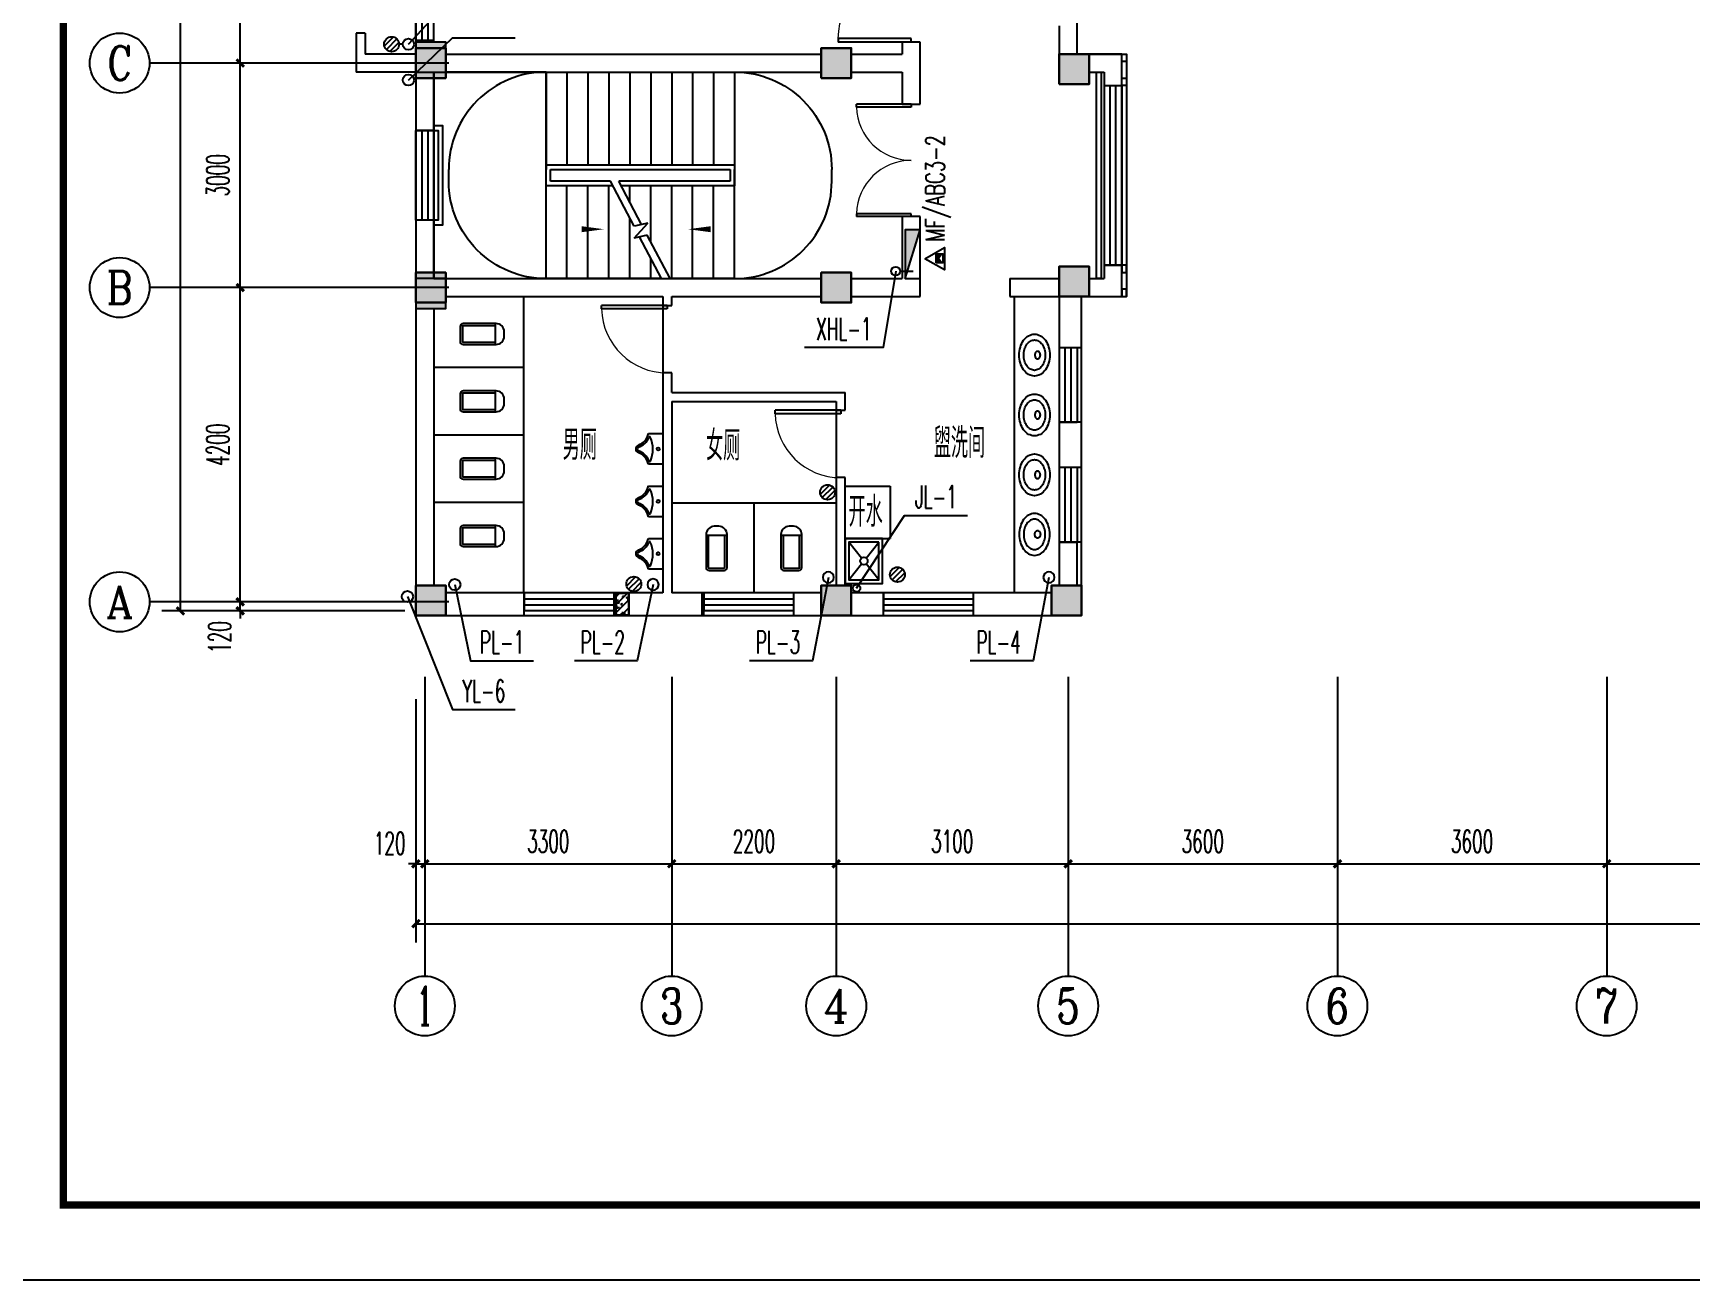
# Model space of a CAD drawing. Header units: inches. Extents: x -1293886 to -986005, y -15154 to 203628.
# Drawn here: x -1229388 to -1207239, y -15154 to 1506 of the extents above; entities that cross this region are included whole.
import ezdxf
from ezdxf.enums import TextEntityAlignment as Align

# ---------------------------------------------------------------- set-up
doc = ezdxf.new("R2010")
doc.units = ezdxf.units.IN
doc.header["$LTSCALE"] = 100
doc.header["$MEASUREMENT"] = 0
doc.linetypes.add('W_P', pattern=[7, 6, -1])
doc.layers.get('0').update_dxf_attribs({"color": 252})
for name, color, linetype in [('AXIS_TEXT', 7, 'Continuous'), ('PUB_HATCH', 8, 'Continuous'), ('PUB_WALL', 9, 'Continuous'), ('TK', 142, 'Continuous'), ('WCSB', 7, 'Continuous'), ('WP_F', 1, 'Continuous'), ('WP_F_LGBH', 4, 'Continuous'), ('WP_F_PJ', 7, 'Continuous'), ('WP_G', 3, 'Continuous'), ('WP_G_LGBH', 4, 'Continuous'), ('WP_P', 2, 'Continuous'), ('WP_P_LGBH', 4, 'Continuous'), ('WP_P_PJ', 7, 'Continuous'), ('WP_Y', 6, 'W_P'), ('WP_Y_LGBH', 4, 'Continuous'), ('WP_Y_PJ', 7, 'Continuous'), ('WW_PJ', 7, 'Continuous'), ('WZ', 6, 'Continuous')]:
    doc.layers.add(name, color=color, linetype=linetype)
doc.layers.add('COLU', color=2, linetype='Continuous', lineweight=30)
doc.layers.add('COLU-HATCH', color=7, linetype='Continuous', lineweight=25, true_color=0x5b5b5b)
doc.styles.add('_TCH_AXIS', font='COMPLEX', dxfattribs={"bigfont": 'GBCBIG'})
doc.styles.add('COMPLEX', font='COMPLEX')
doc.styles.add('DIM_FONT', font='bzxw.shx', dxfattribs={"width": 0.55, "bigfont": 'bzhz.shx'})
doc.styles.add('DXF', font='bzxw.shx', dxfattribs={"width": 0.7, "bigfont": 'bzhz.shx'})
doc.styles.add('HZ', font='SIMPLEX.SHX', dxfattribs={"width": 0.55, "bigfont": 'HZTXT.SHX'})
doc.styles.add('HZ2', font='ROMAND.SHX', dxfattribs={"width": 0.7, "bigfont": 'HZTXT.SHX'})
doc.styles.get("Standard").update_dxf_attribs({"font": 'txt.shx', "bigfont": 'bzhz.shx'})
doc.dimstyles.new('DIMN', dxfattribs={"dimtxt": 300, "dimasz": 100, "dimexe": 250, "dimexo": 300, "dimgap": 150, "dimtad": 1, "dimdec": 0, "dimzin": 0, "dimdsep": 46, "dimtxsty": 'DIM_FONT', "dimblk": 'ARCHTICK', "dimcen": 0.09, "dimclrt": 7, "dimazin": 2, "dimtfac": 1, "dimtdec": 0, "dimtix": 1, "dimtmove": 2, "dimatfit": 3, "dimldrblk": 'ARCHTICK', "dimfxl": 0, "dimtolj": 1, "dimtzin": 0, "dimarcsym": 0})

# ---------------------------------------------------------------- blocks, each defined once
blk = doc.blocks.new('A$C2A737560')
at = {"layer": 'COLU-HATCH', "transparency": 33554687}
for points in [[(0, 7180), (400, 7180), (400, 7580), (0, 7580)], [(5420, 7180), (5820, 7180), (5820, 7580), (5420, 7580)], [(8600, 7100), (9000, 7100), (9000, 7500), (8600, 7500)], [(8600, 4260), (9000, 4260), (9000, 4660), (8600, 4660)], [(0, 4180), (400, 4180), (400, 4580), (0, 4580)], [(5420, 4180), (5820, 4180), (5820, 4580), (5420, 4580)], [(0, 0), (400, 0), (400, 400), (0, 400)], [(5420, 0), (5820, 0), (5820, 400), (5420, 400)], [(8500, 0), (8900, 0), (8900, 400), (8500, 400)]]:
    blk.add_hatch(color=256, dxfattribs=at).paths.add_polyline_path(points, flags=0)
at = {"layer": 'PUB_WALL'}
h = blk.add_hatch(dxfattribs=at)
h.set_pattern_fill('钢筋混凝土', color=256, scale=30)
h.set_pattern_definition([(45, (-1254546.696, 666360.73), (-53.0330086, 53.0330086), []), (50, (-1254546.7, 666360.73), (215.178055, -18.82564), [22.5, -247.5]), (355, (-1254546.7, 666360.73), (-41.6254, 225.65764), [18, -198]), (100.4514, (-1254528.76, 666359.16), (173.552815, 206.831863), [19.122057, -210.342634]), (46.1842, (-1254546.7, 666420.73), (320.172315, -49.655704), [33.75, -371.25]), (96.6356, (-1254520, 666416.6), (280.39881, 292.23536), [28.68309, -315.5139]), (351.1842, (-1254546.7, 666420.73), (280.39858, 292.23558), [27, -297]), (21, (-1254516.7, 666405.73), (179.072116, -120.785667), [22.5, -247.5]), (326, (-1254516.7, 666405.73), (72.9946, 217.545014), [18, -198]), (71.4514, (-1254501.77, 666395.66), (252.06679, 96.75915), [19.122057, -210.342634]), (37.5, (-1254546.696, 666360.73), (3.6479566, 99.868156), [0, -195.6, 0, -201, 0, -198.75]), (7.5, (-1254546.7, 666360.73), (78.920861, 118.3235136), [0, -114.6, 0, -191.1, 0, -75.75]), (327.5, (-1254613.596, 666360.73), (160.146731, -6.7664615), [0, -75, 0, -234, 0, -310.5]), (317.5, (-1254643.6, 666360.73), (174.955851, 30.031495), [0, -97.5, 0, -155.4, 0, -220.5])])
h.paths.add_polyline_path([(2840, 290), (2840, 10), (2660, 10), (2660, 290)])
at = {"layer": 'COLU'}
for points in [[(0, 7180), (400, 7180), (400, 7580), (0, 7580)], [(5420, 7180), (5820, 7180), (5820, 7580), (5420, 7580)], [(8600, 7100), (9000, 7100), (9000, 7500), (8600, 7500)], [(8600, 4260), (9000, 4260), (9000, 4660), (8600, 4660)], [(0, 4180), (400, 4180), (400, 4580), (0, 4580)], [(5420, 4180), (5820, 4180), (5820, 4580), (5420, 4580)], [(0, 0), (400, 0), (400, 400), (0, 400)], [(5420, 0), (5820, 0), (5820, 400), (5420, 400)], [(8500, 0), (8900, 0), (8900, 400), (8500, 400)]]:
    blk.add_lwpolyline(points, close=True, dxfattribs=at)
at = {"layer": 'PUB_WALL'}
for p, q in [((2650, 0), (2650, 300)), ((2850, 0), (2850, 300)), ((2650, 0), (2650, 60)), ((2650, 0), (2850, 0))]:
    blk.add_line(p, q, dxfattribs=at)
at = {"layer": 'PUB_WALL', "const_width": 20}
blk.add_lwpolyline([(2840, 290), (2840, 10), (2660, 10), (2660, 290)], close=True, dxfattribs=at)
blk = doc.blocks.new('_ArchTick')
at = {"color": 0, "linetype": 'ByBlock', "const_width": 0.4}
blk.add_lwpolyline([(-0.5, -0.5), (0.5, 0.5)], dxfattribs=at)
blk = doc.blocks.new('*D347')
at = {"color": 0, "lineweight": -2}
for p, q in [((-1224419, -6094), (-1226869, -6094)), ((-1226619, -6094), (-1226619, -5994)), ((-1226619, -6214), (-1226619, -6094)), ((-1224419, -6214), (-1226869, -6214)), ((-1226619, -6214), (-1226619, -6314))]:
    blk.add_line(p, q, dxfattribs=at)
at = {"layer": 'Defpoints', "color": 0}
for p in [(-1226619, -6094), (-1224119, -6094), (-1224119, -6214)]:
    blk.add_point(p, dxfattribs=at)
at = {"color": 0, "lineweight": -2, "xscale": 100, "yscale": 100, "zscale": 100}
for p, rotation in [((-1226619, -6094), 270), ((-1226619, -6214), 90)]:
    blk.add_blockref('_ArchTick', p, dxfattribs=dict(at, rotation=rotation))
at = {"color": 7, "insert": (-1226894, -6564), "char_height": 300, "attachment_point": 5, "rotation": 90, "style": 'HZ'}
blk.add_mtext('\\A1;120', dxfattribs=at)
blk = doc.blocks.new('*D348')
at = {"color": 0, "lineweight": -2}
for p, q in [((-1224419, -1894), (-1226869, -1894)), ((-1226619, -6094), (-1226619, -1894)), ((-1224419, -6094), (-1226869, -6094))]:
    blk.add_line(p, q, dxfattribs=at)
at = {"layer": 'Defpoints', "color": 0}
for p in [(-1226619, -1894), (-1224119, -1894), (-1224119, -6094)]:
    blk.add_point(p, dxfattribs=at)
at = {"color": 0, "lineweight": -2, "xscale": 100, "yscale": 100, "zscale": 100}
for p, rotation in [((-1226619, -1894), 90), ((-1226619, -6094), 270)]:
    blk.add_blockref('_ArchTick', p, dxfattribs=dict(at, rotation=rotation))
at = {"color": 7, "insert": (-1226919, -3994), "char_height": 300, "attachment_point": 5, "rotation": 90, "style": 'HZ'}
blk.add_mtext('\\A1;4200', dxfattribs=at)
blk = doc.blocks.new('*D349')
at = {"color": 0, "lineweight": -2}
for p, q in [((-1224419, 1106), (-1226869, 1106)), ((-1226619, -1894), (-1226619, 1106)), ((-1224419, -1894), (-1226869, -1894))]:
    blk.add_line(p, q, dxfattribs=at)
at = {"layer": 'Defpoints', "color": 0}
for p in [(-1226619, 1106), (-1224119, 1106), (-1224119, -1894)]:
    blk.add_point(p, dxfattribs=at)
at = {"color": 0, "lineweight": -2, "xscale": 100, "yscale": 100, "zscale": 100}
for p, rotation in [((-1226619, 1106), 90), ((-1226619, -1894), 270)]:
    blk.add_blockref('_ArchTick', p, dxfattribs=dict(at, rotation=rotation))
at = {"color": 7, "insert": (-1226919, -394), "char_height": 300, "attachment_point": 5, "rotation": 90, "style": 'HZ'}
blk.add_mtext('\\A1;3000', dxfattribs=at)
blk = doc.blocks.new('*D350')
at = {"color": 0, "lineweight": -2}
for p, q in [((-1224419, 4706), (-1226869, 4706)), ((-1226619, 1106), (-1226619, 4706)), ((-1224419, 1106), (-1226869, 1106))]:
    blk.add_line(p, q, dxfattribs=at)
at = {"layer": 'Defpoints', "color": 0}
for p in [(-1226619, 4706), (-1224119, 4706), (-1224119, 1106)]:
    blk.add_point(p, dxfattribs=at)
at = {"color": 0, "lineweight": -2, "xscale": 100, "yscale": 100, "zscale": 100}
for p, rotation in [((-1226619, 4706), 90), ((-1226619, 1106), 270)]:
    blk.add_blockref('_ArchTick', p, dxfattribs=dict(at, rotation=rotation))
at = {"color": 7, "insert": (-1226919, 2906), "char_height": 300, "attachment_point": 5, "rotation": 90, "style": 'HZ'}
blk.add_mtext('\\A1;3600', dxfattribs=at)
blk = doc.blocks.new('*D356')
at = {"color": 0, "lineweight": -2}
for p, q in [((-1224419, 19426), (-1227669, 19426)), ((-1227419, -6214), (-1227419, 19426)), ((-1224419, -6214), (-1227669, -6214))]:
    blk.add_line(p, q, dxfattribs=at)
at = {"layer": 'Defpoints', "color": 0}
for p in [(-1227419, 19426), (-1224119, 19426), (-1224119, -6214)]:
    blk.add_point(p, dxfattribs=at)
at = {"color": 0, "lineweight": -2, "xscale": 100, "yscale": 100, "zscale": 100}
for p, rotation in [((-1227419, 19426), 90), ((-1227419, -6214), 270)]:
    blk.add_blockref('_ArchTick', p, dxfattribs=dict(at, rotation=rotation))
at = {"color": 7, "insert": (-1227719, 6606), "char_height": 300, "attachment_point": 5, "rotation": 90, "style": 'HZ'}
blk.add_mtext('\\A1;25640', dxfattribs=at)
blk = doc.blocks.new('*D370')
at = {"color": 0, "lineweight": -2}
for p, q in [((-1224271, -7394), (-1224271, -9844)), ((-1224151, -7394), (-1224151, -9844)), ((-1224271, -9594), (-1224371, -9594)), ((-1224271, -9594), (-1224151, -9594)), ((-1224151, -9594), (-1224051, -9594))]:
    blk.add_line(p, q, dxfattribs=at)
at = {"layer": 'Defpoints', "color": 0}
for p in [(-1224271, -7094), (-1224151, -7094), (-1224151, -9594)]:
    blk.add_point(p, dxfattribs=at)
at = {"color": 0, "lineweight": -2, "xscale": 100, "yscale": 100, "zscale": 100}
blk.add_blockref('_ArchTick', (-1224271, -9594), dxfattribs=at)
at = {"color": 0, "lineweight": -2, "xscale": 100, "yscale": 100, "zscale": 100, "rotation": 180}
blk.add_blockref('_ArchTick', (-1224151, -9594), dxfattribs=at)
at = {"color": 7, "insert": (-1224621, -9319), "char_height": 300, "attachment_point": 5, "style": 'HZ'}
blk.add_mtext('\\A1;120', dxfattribs=at)
blk = doc.blocks.new('*D371')
at = {"color": 0, "lineweight": -2}
for p, q in [((-1224151, -7394), (-1224151, -9844)), ((-1220851, -7394), (-1220851, -9844)), ((-1224151, -9594), (-1220851, -9594))]:
    blk.add_line(p, q, dxfattribs=at)
at = {"layer": 'Defpoints', "color": 0}
for p in [(-1224151, -7094), (-1220851, -7094), (-1220851, -9594)]:
    blk.add_point(p, dxfattribs=at)
at = {"color": 0, "lineweight": -2, "xscale": 100, "yscale": 100, "zscale": 100, "rotation": 180}
blk.add_blockref('_ArchTick', (-1224151, -9594), dxfattribs=at)
at = {"color": 0, "lineweight": -2, "xscale": 100, "yscale": 100, "zscale": 100}
blk.add_blockref('_ArchTick', (-1220851, -9594), dxfattribs=at)
at = {"color": 7, "insert": (-1222501, -9294), "char_height": 300, "attachment_point": 5, "style": 'HZ'}
blk.add_mtext('\\A1;3300', dxfattribs=at)
blk = doc.blocks.new('*D372')
at = {"color": 0, "lineweight": -2}
for p, q in [((-1220851, -7394), (-1220851, -9844)), ((-1218651, -7394), (-1218651, -9844)), ((-1220851, -9594), (-1218651, -9594))]:
    blk.add_line(p, q, dxfattribs=at)
at = {"layer": 'Defpoints', "color": 0}
for p in [(-1220851, -7094), (-1218651, -7094), (-1218651, -9594)]:
    blk.add_point(p, dxfattribs=at)
at = {"color": 0, "lineweight": -2, "xscale": 100, "yscale": 100, "zscale": 100, "rotation": 180}
blk.add_blockref('_ArchTick', (-1220851, -9594), dxfattribs=at)
at = {"color": 0, "lineweight": -2, "xscale": 100, "yscale": 100, "zscale": 100}
blk.add_blockref('_ArchTick', (-1218651, -9594), dxfattribs=at)
at = {"color": 7, "insert": (-1219751, -9294), "char_height": 300, "attachment_point": 5, "style": 'HZ'}
blk.add_mtext('\\A1;2200', dxfattribs=at)
blk = doc.blocks.new('*D373')
at = {"color": 0, "lineweight": -2}
for p, q in [((-1218651, -7394), (-1218651, -9844)), ((-1215551, -7394), (-1215551, -9844)), ((-1218651, -9594), (-1215551, -9594))]:
    blk.add_line(p, q, dxfattribs=at)
at = {"layer": 'Defpoints', "color": 0}
for p in [(-1218651, -7094), (-1215551, -7094), (-1215551, -9594)]:
    blk.add_point(p, dxfattribs=at)
at = {"color": 0, "lineweight": -2, "xscale": 100, "yscale": 100, "zscale": 100, "rotation": 180}
blk.add_blockref('_ArchTick', (-1218651, -9594), dxfattribs=at)
at = {"color": 0, "lineweight": -2, "xscale": 100, "yscale": 100, "zscale": 100}
blk.add_blockref('_ArchTick', (-1215551, -9594), dxfattribs=at)
at = {"color": 7, "insert": (-1217101, -9294), "char_height": 300, "attachment_point": 5, "style": 'HZ'}
blk.add_mtext('\\A1;3100', dxfattribs=at)
blk = doc.blocks.new('*D374')
at = {"color": 0, "lineweight": -2}
for p, q in [((-1215551, -7394), (-1215551, -9844)), ((-1211951, -7394), (-1211951, -9844)), ((-1215551, -9594), (-1211951, -9594))]:
    blk.add_line(p, q, dxfattribs=at)
at = {"layer": 'Defpoints', "color": 0}
for p in [(-1215551, -7094), (-1211951, -7094), (-1211951, -9594)]:
    blk.add_point(p, dxfattribs=at)
at = {"color": 0, "lineweight": -2, "xscale": 100, "yscale": 100, "zscale": 100, "rotation": 180}
blk.add_blockref('_ArchTick', (-1215551, -9594), dxfattribs=at)
at = {"color": 0, "lineweight": -2, "xscale": 100, "yscale": 100, "zscale": 100}
blk.add_blockref('_ArchTick', (-1211951, -9594), dxfattribs=at)
at = {"color": 7, "insert": (-1213751, -9294), "char_height": 300, "attachment_point": 5, "style": 'HZ'}
blk.add_mtext('\\A1;3600', dxfattribs=at)
blk = doc.blocks.new('*D375')
at = {"color": 0, "lineweight": -2}
for p, q in [((-1211951, -7394), (-1211951, -9844)), ((-1208351, -7394), (-1208351, -9844)), ((-1211951, -9594), (-1208351, -9594))]:
    blk.add_line(p, q, dxfattribs=at)
at = {"layer": 'Defpoints', "color": 0}
for p in [(-1211951, -7094), (-1208351, -7094), (-1208351, -9594)]:
    blk.add_point(p, dxfattribs=at)
at = {"color": 0, "lineweight": -2, "xscale": 100, "yscale": 100, "zscale": 100, "rotation": 180}
blk.add_blockref('_ArchTick', (-1211951, -9594), dxfattribs=at)
at = {"color": 0, "lineweight": -2, "xscale": 100, "yscale": 100, "zscale": 100}
blk.add_blockref('_ArchTick', (-1208351, -9594), dxfattribs=at)
at = {"color": 7, "insert": (-1210151, -9294), "char_height": 300, "attachment_point": 5, "style": 'HZ'}
blk.add_mtext('\\A1;3600', dxfattribs=at)
blk = doc.blocks.new('*D376')
at = {"color": 0, "lineweight": -2}
for p, q in [((-1208351, -7394), (-1208351, -9844)), ((-1204751, -7394), (-1204751, -9844)), ((-1208351, -9594), (-1204751, -9594))]:
    blk.add_line(p, q, dxfattribs=at)
at = {"layer": 'Defpoints', "color": 0}
for p in [(-1208351, -7094), (-1204751, -7094), (-1204751, -9594)]:
    blk.add_point(p, dxfattribs=at)
at = {"color": 0, "lineweight": -2, "xscale": 100, "yscale": 100, "zscale": 100, "rotation": 180}
blk.add_blockref('_ArchTick', (-1208351, -9594), dxfattribs=at)
at = {"color": 0, "lineweight": -2, "xscale": 100, "yscale": 100, "zscale": 100}
blk.add_blockref('_ArchTick', (-1204751, -9594), dxfattribs=at)
at = {"color": 7, "insert": (-1206551, -9294), "char_height": 300, "attachment_point": 5, "style": 'HZ'}
blk.add_mtext('\\A1;3600', dxfattribs=at)
blk = doc.blocks.new('*D383')
at = {"color": 0, "lineweight": -2}
for p, q in [((-1224271, -7394), (-1224271, -10644)), ((-1185131, -7394), (-1185131, -10644)), ((-1224271, -10394), (-1185131, -10394))]:
    blk.add_line(p, q, dxfattribs=at)
at = {"layer": 'Defpoints', "color": 0}
for p in [(-1224271, -7094), (-1185131, -7094), (-1185131, -10394)]:
    blk.add_point(p, dxfattribs=at)
at = {"color": 0, "lineweight": -2, "xscale": 100, "yscale": 100, "zscale": 100, "rotation": 180}
blk.add_blockref('_ArchTick', (-1224271, -10394), dxfattribs=at)
at = {"color": 0, "lineweight": -2, "xscale": 100, "yscale": 100, "zscale": 100}
blk.add_blockref('_ArchTick', (-1185131, -10394), dxfattribs=at)
at = {"color": 7, "insert": (-1204701, -10094), "char_height": 300, "attachment_point": 5, "style": 'HZ'}
blk.add_mtext('\\A1;39140', dxfattribs=at)
blk = doc.blocks.new('$TCHSYS$WIN2D')
for p, q in [((-0.5, 0.5), (0.5, 0.5)), ((-0.5, 0.5), (-0.5, -0.5)), ((0.5, 0.5), (0.5, -0.5)), ((0.5, 0.1667), (-0.5, 0.1667)), ((0.5, -0.1667), (-0.5, -0.1667)), ((-0.5, -0.5), (0.5, -0.5))]:
    blk.add_line(p, q)
blk = doc.blocks.new('_AXISO')
blk.add_circle((0, 0), 0.5)
at = {"layer": 'AXIS_TEXT', "style": 'COMPLEX', "width": 1.041667}
blk.add_attdef('A', text='', height=0.56, dxfattribs=at).set_placement((-0.25, -0.28), (0.25, -0.28), align=Align.FIT)
blk = doc.blocks.new('$DorLib2D$00000001')
for p, q in [((0.45, 0.975), (0.5, 0.975)), ((0.45, 0), (0.45, 0.975)), ((0.5, 0), (0.5, 0.975)), ((0.5, 0), (0.45, 0))]:
    blk.add_line(p, q)
at = {"lineweight": 13}
blk.add_arc((0.475, 0), 0.975, 91.4693, 180, dxfattribs=at)
blk = doc.blocks.new('_FZH')
blk.add_lwpolyline([(-0.5, -0.5), (0.5, -0.5), (0.5, 0.5), (-0.5, 0.5)], close=True)
at = {"layer": 'PUB_HATCH'}
blk.add_solid([(-0.5, -0.5), (0.5, -0.5), (-0.5, 0.5), (0.5, 0.5)], dxfattribs=at)
blk = doc.blocks.new('$DorLib2D$00000002')
for p, q in [((-0.5, 0), (-0.5, 0.4875)), ((-0.475, 0.4875), (-0.5, 0.4875)), ((-0.475, 0), (-0.475, 0.4875)), ((0.475, 0), (0.475, 0.4875)), ((0.475, 0.4875), (0.5, 0.4875)), ((0.5, 0), (0.5, 0.4875)), ((-0.5, 0), (-0.475, 0)), ((0.5, 0), (0.475, 0))]:
    blk.add_line(p, q)
at = {"lineweight": 13}
for centre, start, end in [((-0.4875, 0), 0, 88.53072), ((0.4875, 0), 91.46928, 180)]:
    blk.add_arc(centre, 0.4875, start, end, dxfattribs=at)
blk = doc.blocks.new('$QC006_2')
for points in [[(0, 260), (150, 0), (-150, 0)], [(-57, 109), (67, 109), (67, 19), (-57, 19)]]:
    blk.add_lwpolyline(points, close=True)
for points in [[(-57, 109), (67, 109), (67, 19), (-57, 109)], [(67, 19), (-57, 109), (-57, 19), (67, 109)], [(67, 109), (67, 19), (-57, 109), (-57, 19)]]:
    blk.add_solid(points)
at = {"style": 'HZ', "width": 0.7}
blk.add_attdef('TXT', (227, -1), '', height=250, dxfattribs=at)
at = {"style": 'HZ', "flags": 1}
for tag in ['UNIT', 'WHAT', 'SPEC']:
    blk.add_attdef(tag, (0, 0), '', height=0.001, dxfattribs=at)
blk = doc.blocks.new('$QC001_5')
blk.add_line((-325, 200), (325, 0))
blk.add_lwpolyline([(325, 0), (325, 200), (-325, 200), (-325, 0)], close=True)
blk.add_solid([(-325, 200), (325, 200), (-325, 200), (325, 0)])
at = {"flags": 1}
for tag in ['UNIT', 'WHAT', 'SPEC']:
    blk.add_attdef(tag, (0, 0), '', height=0.001, dxfattribs=at)
blk = doc.blocks.new('$LIGUAN')
at = {"color": 0, "linetype": 'Continuous'}
blk.add_circle((0, 0), 0.5, dxfattribs=at)
at = {"color": 0, "flags": 1}
for tag in ['THICK', 'BG_D', 'BG_T']:
    blk.add_attdef(tag, (0, 0), '', height=0.0001, dxfattribs=at)
blk = doc.blocks.new('$PS001_0')
for p, q in [((-0.48, -0.12), (0.12, 0.48)), ((-0.35, -0.35), (0.35, 0.35)), ((-0.12, -0.49), (0.49, 0.12))]:
    blk.add_line(p, q)
blk.add_circle((0, 0), 0.5)
at = {"style": 'HZ', "width": 0.7, "flags": 1}
for tag in ['UNIT', 'WHAT', 'SPEC']:
    blk.add_attdef(tag, (0, 0), '', height=0.001, dxfattribs=at)
blk = doc.blocks.new('$WC_3')
for points in [[(-2, 0, -0.098491), (-109, 16, -0.098491), (-200, 60, -0.098491), (-261, 127, -0.098491), (-282, 205, -0.098491), (-261, 284, -0.098491), (-200, 350, -0.098491), (-109, 394, -0.098491), (-2, 410, -0.098491), (105, 394, -0.098491), (196, 350, -0.098491), (257, 284, -0.098491), (278, 205, -0.098491), (257, 127, -0.098491), (196, 60, -0.098491), (105, 16, -0.098491), (-2, 0, -0.098491)], [(-2, 62, -0.095127), (-80, 73, -0.097034), (-146, 104, -0.099857), (-190, 150, -0.10195), (-206, 205, -0.10195), (-190, 260, -0.099857), (-146, 307, -0.097034), (-80, 338, -0.095127), (-2, 349, -0.095127), (76, 338, -0.097034), (142, 307, -0.099857), (186, 260, -0.10195), (201, 205, -0.10195), (186, 150, -0.099857), (142, 104, -0.097034), (76, 73, -0.095127), (-2, 62, -0.095127)]]:
    blk.add_lwpolyline(points, format="xyb")
blk.add_lwpolyline([(49, 164, 0.12943), (45, 178, 0.10639), (34, 190, 0.084582), (18, 198, 0.073745), (-2, 201, 0.073745), (-22, 198, 0.084582), (-38, 190, 0.10639), (-49, 178, 0.12943), (-53, 164, 0.12943), (-49, 150, 0.10639), (-38, 138, 0.084582), (-22, 130, 0.073745), (-2, 127, 0.073745), (18, 130, 0.084582), (34, 138, 0.10639), (45, 150, 0.12943)], format="xyb", close=True)
at = {"style": 'HZ', "width": 0.7, "flags": 1}
for tag in ['WHAT', 'SPEC', 'UNIT']:
    blk.add_attdef(tag, (-4, 0), '', height=0.001, dxfattribs=at)
blk = doc.blocks.new('$WC_9')
for p, q in [((30, 890), (-30, 890)), ((-140, 780), (-140, 340)), ((-140, 770), (140, 770)), ((-110, 770), (-110, 340)), ((110, 340), (110, 770)), ((140, 340), (140, 780)), ((-100, 330), (100, 330)), ((-100, 300), (100, 300))]:
    blk.add_line(p, q)
for centre, radius, start, end in [((-30, 780), 110, 90, 180), ((30, 780), 110, 0, 90), ((-100, 340), 40, 180, 270), ((-100, 340), 10, 180, 270), ((100, 340), 10, 270, 0), ((100, 340), 40, 270, 0)]:
    blk.add_arc(centre, radius, start, end)
at = {"style": 'HZ', "width": 0.7, "flags": 1}
for tag in ['UNIT', 'WHAT', 'SPEC']:
    blk.add_attdef(tag, (0, 0), '', height=0.001, dxfattribs=at)
blk = doc.blocks.new('$WC_7')
for p, q in [((-39, 281), (-250, 450)), ((250, 450), (39, 281)), ((-39, 219), (-250, 50)), ((250, 50), (39, 219))]:
    blk.add_line(p, q)
for points in [[(-300, 500), (-300, 0), (300, 0), (300, 500)], [(-250, 450), (-250, 50), (250, 50), (250, 450)]]:
    blk.add_lwpolyline(points, close=True)
blk.add_circle((0, 250), 50)
at = {"style": 'HZ', "width": 0.7, "flags": 1}
for tag in ['UNIT', 'WHAT', 'SPEC']:
    blk.add_attdef(tag, (0, 0), '', height=0.01, dxfattribs=at)
blk = doc.blocks.new('$WC_10')
for p, q in [((-205, 0), (-205, 191)), ((205, 0), (-205, 0)), ((205, 191), (205, 0))]:
    blk.add_line(p, q)
blk.add_circle((0, 60), 20)
for centre, radius, start, end in [((-243, 391), 203, 280.7106, 340.7361), ((-243, 401), 233, 290.4941, 340.7361), ((0, 306), 54, 90.2223, 160.7361), ((0, 316), 24, 90.5002, 160.7361), ((0, 306), 54, 19.2639, 89.7777), ((0, 316), 24, 19.2639, 89.4998), ((243, 401), 233, 199.2639, 248.1394), ((243, 391), 203, 199.2639, 259.2894), ((-158, 173), 10, 110.4941, 246.6675), ((-5, 526), 395, 246.6675, 294.1084), ((152, 175), 10, 294.1084, 68.1394)]:
    blk.add_arc(centre, radius, start, end)
at = {"style": 'HZ', "width": 0.7, "flags": 1}
for tag in ['UNIT', 'WHAT', 'SPEC']:
    blk.add_attdef(tag, (0, 0), '', height=0.001, dxfattribs=at)

msp = doc.modelspace()

# ---------------------------------------------------------------- linework, layer by layer
for p, q in [((-1215671.2, 1605.9), (-1215671.2, 1226)), ((-1215431.2, 1226), (-1215431.2, 1605.9)), ((-1225071.1, 1506), (-1225071.1, 985.9)), ((-1224951.1, 1506), (-1225071.1, 1506)), ((-1224951.1, 1506), (-1224951.1, 1225.9)), ((-1224031.2, 1405.9), (-1224271.2, 1405.9)), ((-1224271.2, 1405.9), (-1224271.2, 1386)), ((-1224031.2, 1386), (-1224031.2, 1405.9)), ((-1217531.2, 1386), (-1217771.2, 1386)), ((-1217771.2, 1386), (-1217771.2, 1226)), ((-1217531.2, 1106), (-1217531.2, 1386)), ((-1224271.2, 1225.9), (-1224951.1, 1225.9)), ((-1223871.2, 1226), (-1218851.2, 1226)), ((-1218451.2, 1226), (-1217771.2, 1226)), ((-1215271.2, 1226), (-1214831.2, 1226)), ((-1214831.2, 806), (-1214831.2, 1226)), ((-1214771.2, 1126), (-1214771.2, -2014)), ((-1223831.3, 1106), (-1227831.3, 1106)), ((-1224271.2, 985.9), (-1225071.1, 985.9)), ((-1224271.2, 985.9), (-1224271.2, 205.9)), ((-1224031.2, 205.9), (-1224031.2, 986)), ((-1224031.2, 986), (-1224031.2, -1774)), ((-1223871.2, 986), (-1218851.2, 986)), ((-1222531.2, 986), (-1223871.2, 986)), ((-1222531.2, 986), (-1220011.2, 986)), ((-1222531.2, 986), (-1222531.2, -254)), ((-1222531.2, -254), (-1222531.2, 986)), ((-1222251.2, 986), (-1222251.2, -254)), ((-1221971.2, 986), (-1221971.2, -254)), ((-1221691.2, 986), (-1221691.2, -254)), ((-1221411.2, 986), (-1221411.2, -254)), ((-1221131.2, 986), (-1221131.2, -254)), ((-1220851.2, 986), (-1220851.2, -254)), ((-1220571.2, 986), (-1220571.2, -254)), ((-1220291.2, 986), (-1220291.2, -254)), ((-1220011.2, 986), (-1220011.2, -254)), ((-1218451.2, 986), (-1217771.2, 986)), ((-1217771.2, 986), (-1217771.2, 556)), ((-1217531.2, 556), (-1217531.2, 1106)), ((-1215271.2, 986), (-1215071.2, 986)), ((-1215071.2, 986), (-1215071.2, 806)), ((-1215071.2, 806), (-1214831.2, 806)), ((-1217771.2, 556), (-1217531.2, 556)), ((-1224271.2, 205.9), (-1224031.2, 205.9)), ((-1223831.2, -474), (-1223831.2, -314)), ((-1222531.2, -254), (-1222531.2, -314)), ((-1222531.2, -534), (-1222531.2, -254)), ((-1222531.2, -254), (-1220011.2, -254)), ((-1222531.2, -534), (-1222531.2, -254)), ((-1222471.2, -314), (-1220071.2, -314)), ((-1222471.2, -474), (-1222471.2, -314)), ((-1222471.2, -314), (-1220071.2, -314)), ((-1220071.2, -314), (-1220071.2, -474)), ((-1220011.2, -254), (-1220011.2, -314)), ((-1220011.2, -254), (-1220011.2, -534)), ((-1220011.2, -474), (-1220011.2, -314)), ((-1218711.2, -474), (-1218711.2, -314)), ((-1222531.2, -534), (-1222531.2, -474)), ((-1222531.2, -1774), (-1222531.2, -534)), ((-1221637.3, -534), (-1222531.2, -534)), ((-1222531.2, -1774), (-1222531.2, -534)), ((-1221668.8, -474), (-1222471.2, -474)), ((-1221668.8, -474), (-1222471.2, -474)), ((-1222251.2, -1774), (-1222251.2, -534)), ((-1221971.2, -1774), (-1221971.2, -534)), ((-1221691.2, -1774), (-1221691.2, -534)), ((-1221354.1, -1073.5), (-1221668.8, -474)), ((-1220071.2, -474), (-1221555.9, -474)), ((-1221253.1, -1050.8), (-1221555.9, -474)), ((-1220071.2, -474), (-1221555.9, -474)), ((-1220011.2, -534), (-1221524.4, -534)), ((-1221411.2, -749.7), (-1221411.2, -534)), ((-1221131.2, -1283.2), (-1221131.2, -534)), ((-1220851.2, -1774), (-1220851.2, -534)), ((-1220571.2, -1774), (-1220571.2, -534)), ((-1220291.2, -1774), (-1220291.2, -534)), ((-1220011.2, -534), (-1220011.2, -474)), ((-1220011.2, -1774), (-1220011.2, -534)), ((-1224031.2, -994.1), (-1224271.2, -994.1)), ((-1224271.2, -994.1), (-1224271.2, -1774)), ((-1224031.2, -1774), (-1224031.2, -994.1)), ((-1221411.2, -1774), (-1221411.2, -964.9)), ((-1221171.9, -1032.5), (-1221354.1, -1073.5)), ((-1221353, -1231.4), (-1221171.9, -1032.5)), ((-1217531.2, -944), (-1217771.2, -944)), ((-1217771.2, -944), (-1217771.2, -1774)), ((-1217531.2, -2014), (-1217531.2, -944)), ((-1221178.9, -1192.2), (-1221353, -1231.4)), ((-1220986.5, -1774), (-1221279.9, -1214.9)), ((-1220873.5, -1774), (-1221178.9, -1192.2)), ((-1221131.2, -1774), (-1221131.2, -1498.3)), ((-1214831.2, -1594), (-1215071.2, -1594)), ((-1215071.2, -1594), (-1215071.2, -1774)), ((-1214831.2, -2014), (-1214831.2, -1594)), ((-1223831.3, -1894), (-1227831.3, -1894)), ((-1224031.2, -1774), (-1222531.2, -1774)), ((-1223871.2, -1774), (-1220851.2, -1774)), ((-1220986.5, -1774), (-1222531.2, -1774)), ((-1220011.2, -1774), (-1220873.5, -1774)), ((-1220851.2, -1774), (-1218851.2, -1774)), ((-1218451.2, -1774), (-1217771.2, -1774)), ((-1216331.3, -1774), (-1215671.2, -1774)), ((-1216331.3, -1774), (-1216331.3, -2014)), ((-1215271.2, -1774), (-1215071.2, -1774)), ((-1224271.2, -2174), (-1224271.2, -6214)), ((-1224031.2, -2174), (-1224031.2, -5874)), ((-1223871.2, -2014), (-1220971.2, -2014)), ((-1220971.2, -2014), (-1220971.2, -2134)), ((-1220971.2, -2134), (-1220851.2, -2134)), ((-1220971.2, -2134), (-1220971.2, -3034)), ((-1220851.2, -2134), (-1220851.2, -2014)), ((-1220851.2, -2014), (-1218851.2, -2014)), ((-1218451.2, -2014), (-1217531.2, -2014)), ((-1216331.3, -2014), (-1215671.2, -2014)), ((-1215671.2, -2014), (-1215671.2, -2694.1)), ((-1215431.2, -2014.1), (-1215431.2, -2014)), ((-1215371.2, -2014.1), (-1215431.2, -2014.1)), ((-1215371.2, -2694.1), (-1215371.2, -2014.1)), ((-1215271.2, -2014), (-1214831.2, -2014)), ((-1215671.2, -2694.1), (-1215431.2, -2694.1)), ((-1215431.2, -2694.1), (-1215371.2, -2694.1)), ((-1220851.2, -3034), (-1220971.2, -3034)), ((-1220971.2, -3034), (-1220971.2, -3294)), ((-1220851.2, -3294), (-1220851.2, -3034)), ((-1220971.2, -3294), (-1220971.2, -5974)), ((-1220851.2, -3294), (-1218531.2, -3294)), ((-1218531.2, -3534), (-1218531.2, -3294)), ((-1220851.2, -3414), (-1218651.2, -3414)), ((-1220851.2, -3414), (-1220851.2, -5974)), ((-1218651.2, -3414), (-1218651.2, -3534)), ((-1218651.2, -3534), (-1218531.2, -3534)), ((-1218651.2, -3534), (-1218651.2, -4434)), ((-1215431.2, -3694.1), (-1215671.2, -3694.1)), ((-1215671.2, -3694.1), (-1215671.2, -4294.1)), ((-1215371.2, -3694.1), (-1215431.2, -3694.1)), ((-1215371.2, -4294.1), (-1215371.2, -3694.1)), ((-1215671.2, -4294.1), (-1215431.2, -4294.1)), ((-1215431.2, -4294.1), (-1215371.2, -4294.1)), ((-1218531.2, -4434), (-1218651.2, -4434)), ((-1218651.2, -4434), (-1218651.2, -5874)), ((-1218531.2, -5874), (-1218531.2, -4434)), ((-1215431.2, -5294.1), (-1215671.2, -5294.1)), ((-1215671.2, -5294.1), (-1215671.2, -5874)), ((-1215431.2, -5874), (-1215431.2, -5294.1)), ((-1215371.2, -5294.1), (-1215431.2, -5294.1)), ((-1215371.2, -5874), (-1215371.2, -5294.1)), ((-1222821.1, -5974), (-1223871.1, -5974)), ((-1222821.1, -6214), (-1222821.1, -5974)), ((-1220971.2, -5974), (-1221621.1, -5974)), ((-1221621.1, -5974), (-1221621.1, -6094)), ((-1220421.1, -5974), (-1220851.2, -5974)), ((-1220421.1, -6094), (-1220421.1, -5974)), ((-1218851.1, -5974), (-1219221.1, -5974)), ((-1219221.1, -5974), (-1219221.1, -6214)), ((-1218021.1, -5974), (-1218451.1, -5974)), ((-1218021.1, -6214), (-1218021.1, -5974)), ((-1215771.2, -5974), (-1216821.1, -5974)), ((-1216821.1, -5974), (-1216821.1, -6214)), ((-1223831.3, -6094), (-1227831.3, -6094)), ((-1224271.2, -6214), (-1224271.2, -6274)), ((-1224271.2, -6274), (-1224271.1, -6274)), ((-1223871.1, -6274), (-1222821.2, -6274)), ((-1222821.2, -6274), (-1222821.1, -6214)), ((-1221621.1, -6214), (-1221621.1, -6274)), ((-1221621.1, -6274), (-1220421.1, -6274)), ((-1220421.1, -6274), (-1220421.1, -6214)), ((-1219221.1, -6214), (-1219221.1, -6274)), ((-1219221.1, -6274), (-1218851.1, -6274)), ((-1218451.1, -6274), (-1218021.1, -6274)), ((-1218021.1, -6274), (-1218021.1, -6214)), ((-1216821.1, -6214), (-1216821.1, -6274)), ((-1216821.1, -6274), (-1215771.2, -6274)), ((-1224151.2, -7094), (-1224151.2, -11094)), ((-1220851.2, -7094), (-1220851.2, -11094)), ((-1218651.2, -7094), (-1218651.2, -11094)), ((-1215551.2, -7094), (-1215551.2, -11094)), ((-1211951.2, -7094), (-1211951.2, -11094)), ((-1208351.2, -7094), (-1208351.2, -11094))]:
    msp.add_line(p, q)
for points in [[(-1185131.2, 19426), (-1221671.2, 19426), (-1221671.2, 8426), (-1224271.2, 8426), (-1224271.2, -6274), (-1215371.2, -6274), (-1215371.2, -2014), (-1214831.2, -2014), (-1214831.2, 1226), (-1215431.2, 1226), (-1215431.2, 8186), (-1190471.2, 8186), (-1190471.2, 6146), (-1185371.2, 6146), (-1185371.2, 5936), (-1185131.2, 5936), (-1185131.2, 8186), (-1184131.2, 8186), (-1184131.2, 17226), (-1185131.2, 17226), (-1185131.2, 19426)], [(-1214831.2, 1226), (-1214771.2, 1226), (-1214771.2, 1126), (-1214831.2, 1126), (-1214831.2, 1226)], [(-1214831.2, 906), (-1214771.2, 906), (-1214771.2, 806), (-1214831.2, 806), (-1214831.2, 906)], [(-1224031.2, -994.1), (-1224031.2, -1054.1), (-1223911.2, -1054.1), (-1223911.2, -314.1), (-1223911.2, -314.1), (-1223911.2, 265.9), (-1224031.2, 265.9), (-1224031.2, 205.9), (-1223971.2, 205.9), (-1223971.2, -994.1), (-1224031.2, -994.1)], [(-1214831.2, -1694), (-1214771.2, -1694), (-1214771.2, -1594), (-1214831.2, -1594), (-1214831.2, -1694)], [(-1214831.2, -2014), (-1214771.2, -2014), (-1214771.2, -1914), (-1214831.2, -1914), (-1214831.2, -2014)]]:
    msp.add_lwpolyline(points)
for points, format in [([(-1222531.2, 986, 0.4142136), (-1223831.2, -314)], "xyb"), ([(-1220011.2, 986, -0.4142136), (-1218711.2, -314)], "xyb"), ([(-1219430.8, 326, 0, 0, 0), (-1223139.5, 326, 0, 0, 0), (-1223139.5, -1114, 0, 0, 0), (-1221756.5, -1114, 0, 80, 0), (-1222056.5, -1114, 0, 0, 0)], "xyseb"), ([(-1222531.2, -1774, -0.4142136), (-1223831.2, -474)], "xyb"), ([(-1220011.2, -1774, 0.4142136), (-1218711.2, -474)], "xyb"), ([(-1219414.3, -1114, 0, 0, 0), (-1220629.3, -1114, 0, 80, 0), (-1220329.3, -1114, 0, 0, 0)], "xyseb")]:
    msp.add_lwpolyline(points, format=format)
msp.add_lwpolyline([(-1215110.2, 986), (-1215110.2, -1774), (-1215170.2, -1774), (-1215170.2, 986)], close=True)
at = {"const_width": 40}
for points in [[(-1221601.1, -5974), (-1221601.1, -6274)], [(-1220441.1, -5974), (-1220441.1, -6274)]]:
    msp.add_lwpolyline(points, dxfattribs=at)
at = {"layer": 'TK'}
msp.add_lwpolyline([(-1231483.7, -15153.6), (-1172083.7, -15153.6), (-1172083.7, 26846.4), (-1231483.7, 26846.4)], close=True, dxfattribs=at)
at = {"layer": 'TK', "const_width": 100}
msp.add_lwpolyline([(-1228983.7, -14153.6), (-1173083.7, -14153.6), (-1173083.7, 25846.4), (-1228983.7, 25846.4)], close=True, dxfattribs=at)
at = {"layer": 'WCSB'}
for p, q in [((-1222831.2, -2014), (-1222831.2, -5974)), ((-1216271.1, -2014), (-1216271.1, -5974)), ((-1222831.2, -2964), (-1224031.2, -2964)), ((-1222831.2, -3864), (-1224031.2, -3864)), ((-1218531.2, -4547.5), (-1217931.2, -4547.5)), ((-1217931.2, -4547.5), (-1217931.2, -5247.5)), ((-1222831.2, -4764), (-1224031.2, -4764)), ((-1218651.2, -4774), (-1220851.2, -4774)), ((-1219751.2, -4774), (-1219751.2, -5974)), ((-1218531.2, -5247.5), (-1217931.2, -5247.5))]:
    msp.add_line(p, q, dxfattribs=at)
at = {"layer": 'WP_F'}
msp.add_line((-1217796.4, -1674.5), (-1217621.8, -1674.5), dxfattribs=at)
at = {"layer": 'WP_F_LGBH'}
msp.add_lwpolyline([(-1217856.4, -1674.5), (-1218025.2, -2696.7), (-1219075.2, -2696.7)], dxfattribs=at)
at = {"layer": 'WP_G_LGBH'}
msp.add_lwpolyline([(-1218379.1, -5910.6), (-1217737.9, -4940), (-1216897.9, -4940)], dxfattribs=at)
at = {"layer": 'WP_P_LGBH'}
for points in [[(-1223750.6, -5862.5), (-1223538.6, -6882.1), (-1222698.6, -6882.1)], [(-1221099.8, -5862.5), (-1221311.8, -6882.1), (-1222151.8, -6882.1)], [(-1218756.6, -5766.2), (-1218968.6, -6882.1), (-1219808.6, -6882.1)], [(-1215808.4, -5766.2), (-1216020.4, -6882.1), (-1216860.4, -6882.1)]]:
    msp.add_lwpolyline(points, dxfattribs=at)
at = {"layer": 'WP_Y'}
msp.add_line((-1224445.6, 1358), (-1224495, 1358), dxfattribs=at)
at = {"layer": 'WP_Y_LGBH'}
for points in [[(-1224370.6, 1358), (-1223781.9, 1994.1), (-1222941.9, 1994.1)], [(-1224370.6, 879.4), (-1223781.9, 1441.5), (-1222941.9, 1441.5)], [(-1224383.3, -6022.9), (-1223781.9, -7534.1), (-1222941.9, -7534.1)]]:
    msp.add_lwpolyline(points, dxfattribs=at)

# ---------------------------------------------------------------- block references
msp.add_blockref('A$C2A737560', (-1224271.2, -6274))
for name, p, xscale, yscale, zscale, rotation in [('$TCHSYS$WIN2D', (-1224151.2, 2005.9), -1200, -240, -1200, 270), ('$DorLib2D$00000001', (-1217651.2, 1886), 1000, -1000, 1000, 270), ('$TCHSYS$WIN2D', (-1214951.2, -394), -2400, 240, -2400, 90), ('$DorLib2D$00000002', (-1217651.2, -194), -1500, -1500, 240, 270), ('$TCHSYS$WIN2D', (-1224151.2, -394.1), -1200, 240, -1200, 270), ('_FZH', (-1218651.2, -1894), 400, 400, 400, 270), ('_FZH', (-1215471.2, -1814), 400, 400, 400, 270), ('_FZH', (-1224071.2, -1974), 400, 400, 400, 270), ('$DorLib2D$00000001', (-1220911.2, -2584), -900, -900, -900, 270), ('$TCHSYS$WIN2D', (-1215551.2, -3194.1), -1000, 240, -1000, 90), ('$DorLib2D$00000001', (-1218591.2, -3984), -900, -900, -900, 270), ('$TCHSYS$WIN2D', (-1215551.2, -4794.1), -1000, 240, -1000, 90), ('_FZH', (-1224071.1, -6074), 400, 400, 400, 270), ('_FZH', (-1218651.1, -6074), 400, 400, 400, 270), ('_FZH', (-1215571.2, -6074), 400, 400, 400, 270)]:
    msp.add_blockref(name, p, dxfattribs=dict(xscale=xscale, yscale=yscale, zscale=zscale, rotation=rotation))
ref = msp.add_blockref('_AXISO', (-1228231.3, 1106), dxfattribs=dict(xscale=800, yscale=800, zscale=800))
ref.add_attrib('A', 'C', dxfattribs={"layer": 'AXIS_TEXT', "height": 455.7, "style": '_TCH_AXIS'}).set_placement((-1228394, 878.1), (-1228068.5, 878.1), align=Align.FIT)
for name, p, xscale, yscale, zscale in [('_FZH', (-1224071.2, 1186), 400, 400, 400), ('_FZH', (-1218651.2, 1106), 400, 400, 400), ('_FZH', (-1215471.2, 1026), 400, 400, 400), ('$TCHSYS$WIN2D', (-1222221.1, -6094), -1200, 240, -1200), ('$TCHSYS$WIN2D', (-1219821.1, -6094), -1200, 240, -1200), ('$TCHSYS$WIN2D', (-1217421.1, -6094), -1200, 240, -1200)]:
    msp.add_blockref(name, p, dxfattribs=dict(xscale=xscale, yscale=yscale, zscale=zscale))
ref = msp.add_blockref('_AXISO', (-1228231.3, -1894), dxfattribs=dict(xscale=800, yscale=800, zscale=800))
ref.add_attrib('A', 'B', dxfattribs={"layer": 'AXIS_TEXT', "height": 435.3, "style": '_TCH_AXIS'}).set_placement((-1228407.4, -2111.7), (-1228055.1, -2111.7), align=Align.FIT)
ref = msp.add_blockref('_AXISO', (-1228231.3, -6094), dxfattribs=dict(xscale=800, yscale=800, zscale=800))
ref.add_attrib('A', 'A', dxfattribs={"layer": 'AXIS_TEXT', "height": 425.2, "style": '_TCH_AXIS'}).set_placement((-1228413.5, -6306.6), (-1228049.1, -6306.6), align=Align.FIT)
ref = msp.add_blockref('_AXISO', (-1224151.2, -11494), dxfattribs=dict(xscale=800, yscale=800, zscale=800))
ref.add_attrib('A', '1', dxfattribs={"layer": 'AXIS_TEXT', "height": 514.7, "style": '_TCH_AXIS'}).set_placement((-1224261.5, -11751.4), (-1224040.9, -11751.4), align=Align.FIT)
ref = msp.add_blockref('_AXISO', (-1220851.2, -11494), dxfattribs=dict(xscale=800, yscale=800, zscale=800))
ref.add_attrib('A', '3', dxfattribs={"layer": 'AXIS_TEXT', "height": 465.9, "style": '_TCH_AXIS'}).set_placement((-1221006.5, -11727), (-1220695.8, -11727), align=Align.FIT)
ref = msp.add_blockref('_AXISO', (-1218651.2, -11494), dxfattribs=dict(xscale=800, yscale=800, zscale=800))
ref.add_attrib('A', '4', dxfattribs={"layer": 'AXIS_TEXT', "height": 445.4, "style": '_TCH_AXIS'}).set_placement((-1218820.9, -11716.7), (-1218481.5, -11716.7), align=Align.FIT)
ref = msp.add_blockref('_AXISO', (-1215551.2, -11494), dxfattribs=dict(xscale=800, yscale=800, zscale=800))
ref.add_attrib('A', '5', dxfattribs={"layer": 'AXIS_TEXT', "height": 465.9, "style": '_TCH_AXIS'}).set_placement((-1215706.5, -11727), (-1215395.8, -11727), align=Align.FIT)
ref = msp.add_blockref('_AXISO', (-1211951.2, -11494), dxfattribs=dict(xscale=800, yscale=800, zscale=800))
ref.add_attrib('A', '6', dxfattribs={"layer": 'AXIS_TEXT', "height": 465.9, "style": '_TCH_AXIS'}).set_placement((-1212106.5, -11727), (-1211795.8, -11727), align=Align.FIT)
ref = msp.add_blockref('_AXISO', (-1208351.2, -11494), dxfattribs=dict(xscale=800, yscale=800, zscale=800))
ref.add_attrib('A', '7', dxfattribs={"layer": 'AXIS_TEXT', "height": 465.9, "style": '_TCH_AXIS'}).set_placement((-1208506.5, -11727), (-1208195.8, -11727), align=Align.FIT)
at = {"layer": 'WCSB'}
for name, p, rotation in [('$WC_9', (-1223979.8, -2514), 270), ('$WC_3', (-1215795.6, -2794), 90), ('$WC_9', (-1223979.8, -3414), 270), ('$WC_3', (-1215795.6, -3594), 90), ('$WC_10', (-1220971.2, -4050.5), 90), ('$WC_9', (-1223979.8, -4314), 270), ('$WC_3', (-1215795.6, -4394), 90), ('$WC_10', (-1220971.2, -4750.5), 90), ('$WC_9', (-1223979.8, -5214), 270), ('$WC_10', (-1220971.2, -5450.5), 90), ('$WC_7', (-1218531.2, -5547.5), 270)]:
    msp.add_blockref(name, p, dxfattribs=dict(at, rotation=rotation))
for p in [(-1220251.2, -5974), (-1219251.2, -5974)]:
    msp.add_blockref('$WC_9', p, dxfattribs=at)
at = {"layer": 'WCSB', "xscale": -1, "rotation": 90}
msp.add_blockref('$WC_3', (-1215795.6, -5194), dxfattribs=at)
at = {"layer": 'WP_F', "xscale": 120, "yscale": 120, "zscale": 120}
msp.add_blockref('$LIGUAN', (-1217856.4, -1674.5), dxfattribs=at)
at = {"layer": 'WP_F_PJ', "rotation": 90}
msp.add_blockref('$QC001_5', (-1217531.2, -1449), dxfattribs=at)
at = {"layer": 'WP_G', "xscale": 100, "yscale": 100, "zscale": 100}
msp.add_blockref('$LIGUAN', (-1218379.1, -5910.6), dxfattribs=at)
at = {"layer": 'WP_P', "yscale": 150, "zscale": 150}
for p, xscale in [((-1218756.6, -5766.2), -150), ((-1215808.4, -5766.2), -150), ((-1223750.6, -5862.5), 150), ((-1221099.8, -5862.5), -150)]:
    msp.add_blockref('$LIGUAN', p, dxfattribs=dict(at, xscale=xscale))
at = {"layer": 'WP_P_PJ', "xscale": 200, "yscale": 200, "zscale": 200}
for p in [(-1218767.2, -4629.4), (-1221356.9, -5855), (-1217833.2, -5729.1)]:
    msp.add_blockref('$PS001_0', p, dxfattribs=at)
at = {"layer": 'WP_Y', "xscale": 150, "yscale": 150, "zscale": 150}
for p in [(-1224370.6, 1358), (-1224370.6, 879.4), (-1224383.3, -6022.9)]:
    msp.add_blockref('$LIGUAN', p, dxfattribs=at)
at = {"layer": 'WP_Y_PJ', "xscale": 200, "yscale": 200, "zscale": 200, "rotation": 180}
msp.add_blockref('$PS001_0', (-1224595, 1358), dxfattribs=at)
at = {"layer": 'WW_PJ', "rotation": 90}
msp.add_blockref('$QC006_2', (-1217205.6, -1508.4), dxfattribs=at).add_auto_attribs({'TXT': 'MF/ABC3-2'})

# ---------------------------------------------------------------- texts
at = {"layer": 'WCSB', "style": 'DXF', "width": 0.6}
msp.add_text('开水', height=400, dxfattribs=at).set_placement((-1218486, -5090.4))
at = {"layer": 'WP_F_LGBH', "style": 'HZ2', "width": 0.55}
msp.add_text('XHL-1', height=300, dxfattribs=at).set_placement((-1218550.2, -2596.7), align=Align.CENTER)
at = {"layer": 'WP_G_LGBH', "style": 'HZ2', "width": 0.55}
msp.add_text('JL-1', height=300, dxfattribs=at).set_placement((-1217317.9, -4840), align=Align.CENTER)
at = {"layer": 'WP_P_LGBH', "style": 'HZ2', "width": 0.55}
for s, p in [('PL-1', (-1223118.6, -6782.1)), ('PL-2', (-1221773.4, -6782.1)), ('PL-3', (-1219430.2, -6782.1)), ('PL-4', (-1216482, -6782.1))]:
    msp.add_text(s, height=300, dxfattribs=at).set_placement(p, align=Align.CENTER)
at = {"layer": 'WP_Y_LGBH', "style": 'HZ2', "width": 0.55}
msp.add_text('YL-6', height=300, dxfattribs=at).set_placement((-1223361.9, -7434.1), align=Align.CENTER)
at = {"layer": 'WZ', "color": 1, "style": 'DXF', "width": 0.6}
for s, p in [('女厕', (-1220390.6, -4206)), ('盥洗间', (-1217346.2, -4170.4)), ('男厕', (-1222308.1, -4196.6)), ('开水', (-1218486, -5090.4))]:
    msp.add_text(s, height=400, dxfattribs=at).set_placement(p)

# ---------------------------------------------------------------- dimensions: what is measured, and where the dimension line sits
for p1, p2, distance, picture, middle in [((-1224119.2, -6214), (-1224119.2, 19426), 3300, '*D356', (-1227719.2, 6606)), ((-1224119.2, 1106), (-1224119.2, 4706), 2500, '*D350', (-1226919.2, 2906)), ((-1224119.2, -1894), (-1224119.2, 1106), 2500, '*D349', (-1226919.2, -394)), ((-1224119.2, -6094), (-1224119.2, -1894), 2500, '*D348', (-1226919.2, -3994)), ((-1224271.2, -7094), (-1185131.2, -7094), -3300, '*D383', (-1204701.2, -10094)), ((-1224151.2, -7094), (-1220851.2, -7094), -2500, '*D371', (-1222501.2, -9294)), ((-1220851.2, -7094), (-1218651.2, -7094), -2500, '*D372', (-1219751.2, -9294)), ((-1218651.2, -7094), (-1215551.2, -7094), -2500, '*D373', (-1217101.2, -9294)), ((-1215551.2, -7094), (-1211951.2, -7094), -2500, '*D374', (-1213751.2, -9294)), ((-1211951.2, -7094), (-1208351.2, -7094), -2500, '*D375', (-1210151.2, -9294)), ((-1208351.2, -7094), (-1204751.2, -7094), -2500, '*D376', (-1206551.2, -9294))]:
    dim = msp.add_aligned_dim(p1=p1, p2=p2, distance=distance, dimstyle='DIMN', override={"dimtxsty": 'HZ'})
    dim.commit()
    dim.dimension.update_dxf_attribs({"geometry": picture, "text_midpoint": middle})
for base, p1, p2, angle, picture, middle in [((-1226619.2, -6094), (-1224119.2, -6214), (-1224119.2, -6094), 90, '*D347', (-1226894.2, -6564)), ((-1224151.2, -9594), (-1224271.2, -7094), (-1224151.2, -7094), 0, '*D370', (-1224621.2, -9319))]:
    dim = msp.add_linear_dim(base=base, p1=p1, p2=p2, angle=angle, dimstyle='DIMN', override={"dimtxsty": 'HZ'})
    dim.commit()
    dim.dimension.update_dxf_attribs({"geometry": picture, "text_midpoint": middle, "dimtype": 161})

doc.saveas('drawing.dxf')
